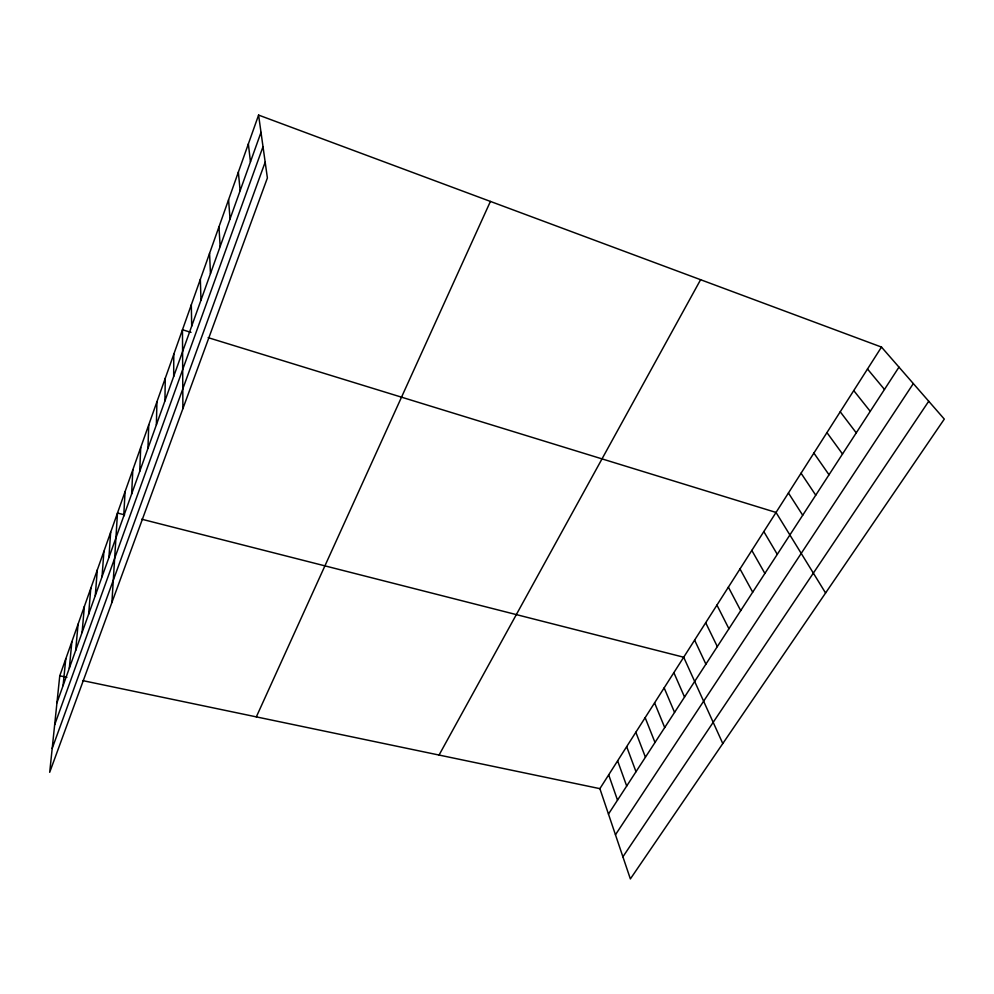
<?xml version="1.0" encoding="UTF-8"?>
<svg xmlns="http://www.w3.org/2000/svg" width="994" height="994" viewBox="0 0 994 994"><rect width="100%" height="100%" fill="white"/><g stroke="black" fill="none" stroke-linecap="round" stroke-linejoin="round"><path stroke-width="1.49" d="M173.677 376.49L173.788 354.224M164.929 400.93L165.277 378.229M156.369 424.873L156.94 401.775M147.957 448.356L148.74 424.873M139.719 471.392L140.713 447.536M131.643 493.993L132.823 469.777M123.716 516.147L125.082 491.608M111.9 602.501L117.478 513.041L124.61 514.855M108.93 557.472L110.645 532.324M102.047 576.706L103.923 551.297M95.287 595.617L97.3 569.96M88.628 614.217L90.789 588.311M82.092 632.507L84.391 606.377M75.656 650.498L78.091 624.145M69.319 668.204L71.879 641.639M63.082 685.624L65.778 658.86M258.589 115.08L59.764 675.821L49.7 772.313L267.386 177.963L258.589 115.08L881.492 347.08L944.3 419.095L630.37 878.92L599.879 788.652L881.492 347.08M56.956 702.758L261 132.364M54.658 724.825L263.012 146.677M52.185 748.457L265.174 162.159M256.328 716.885L490.415 201.422M439.05 755.055L700.596 279.712M608.465 814.074L898.974 367.134M615.46 834.761L913.324 383.585M622.903 856.803L928.731 401.241M59.764 675.821L66.909 677.312M82.639 680.592L599.879 788.652M141.695 519.203L683.698 657.22L722.787 743.549M191.022 332.381L182.474 329.747L182.896 408.646M208.144 337.649L776.028 512.444L825.579 592.996M867.489 369.022L884.474 389.437M853.747 390.58L870.235 411.342M840.228 411.777L856.256 432.862M826.946 432.601L842.514 453.997M813.887 453.065L829.008 474.772M801.052 473.194L815.739 495.186M788.441 492.987L802.705 515.24M763.814 531.579L777.283 554.354M751.812 550.415L764.883 573.426M739.996 568.928L752.694 592.175M728.378 587.156L740.716 610.614M716.935 605.085L728.925 628.755M705.69 622.741L717.32 646.597M694.607 640.111L705.902 664.166M673.857 672.652L684.531 697.03M664.154 687.86L674.553 712.4M654.586 702.857L664.7 727.546M645.156 717.656L654.996 742.481M635.849 732.243L645.429 757.204M626.667 746.643L635.998 771.717M617.622 760.832L626.692 786.03M608.688 774.835L617.51 800.145M248.363 143.906L250.451 161.848M238.361 172.124L240.138 190.711M228.57 199.757L230.036 218.953M218.966 226.818L220.146 246.587M209.56 253.333L210.455 273.661M200.353 279.326L200.974 300.163M191.32 304.785L191.693 326.131"/></g></svg>
